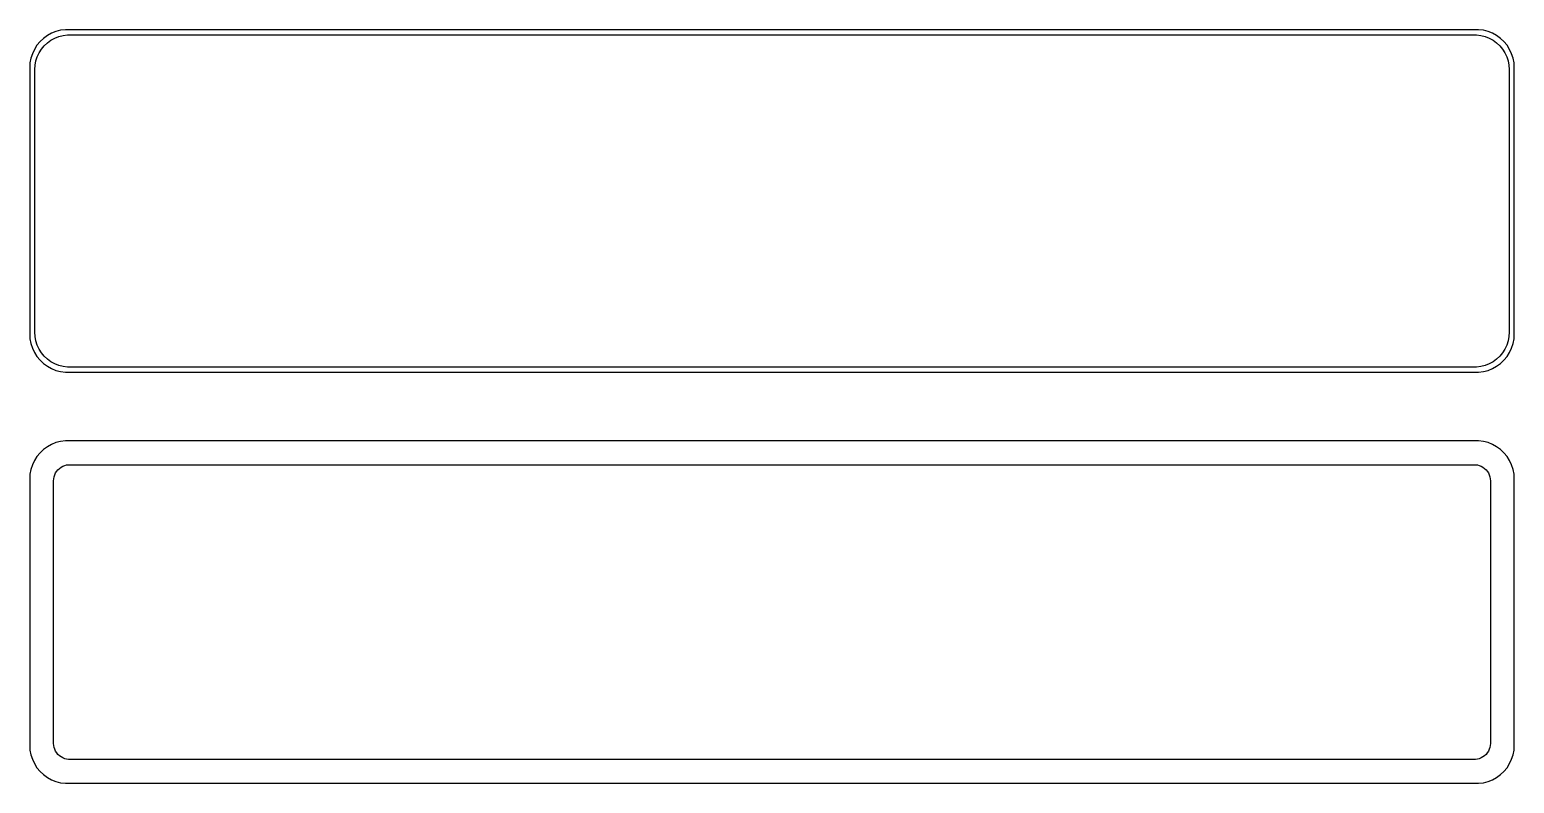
# Model space of a CAD drawing. Header units: metres. Extents: x -98 to 98, y 86 to 184.
import ezdxf

# ---------------------------------------------------------------- set-up
doc = ezdxf.new("R2010")
doc.units = ezdxf.units.M

msp = doc.modelspace()

# ---------------------------------------------------------------- linework, layer by layer
for p, q in [((-95.6871, 183.353), (-96.1448, 182.923)), ((-95.1791, 183.722), (-95.6871, 183.353)), ((-94.6289, 184.024), (-95.1791, 183.722)), ((-94.7032, 183.116), (-94.1994, 183.393)), ((-94.0451, 184.255), (-94.6289, 184.024)), ((-94.1994, 183.393), (-93.6648, 183.604)), ((-93.4369, 184.411), (-94.0451, 184.255)), ((-93.6648, 183.604), (-93.1079, 183.747)), ((-92.8139, 184.49), (-93.4369, 184.411)), ((-93.1079, 183.747), (-92.5375, 183.819)), ((92.8139, 184.49), (-92.8139, 184.49)), ((-92.5375, 183.819), (92.5375, 183.819)), ((92.5375, 183.819), (93.1079, 183.747)), ((93.4369, 184.411), (92.8139, 184.49)), ((93.1079, 183.747), (93.6648, 183.604)), ((94.0451, 184.255), (93.4369, 184.411)), ((93.6648, 183.604), (94.1994, 183.393)), ((94.6289, 184.024), (94.0451, 184.255)), ((94.1994, 183.393), (94.7032, 183.116)), ((95.1791, 183.722), (94.6289, 184.024)), ((95.6871, 183.353), (95.1791, 183.722)), ((96.1448, 182.923), (95.6871, 183.353)), ((-96.8815, 181.909), (-97.1489, 181.341)), ((-96.5451, 182.439), (-96.8815, 181.909)), ((-96.1448, 182.923), (-96.5451, 182.439)), ((-96.5069, 180.935), (-96.2621, 181.456)), ((-96.2621, 181.456), (-95.954, 181.941)), ((-95.954, 181.941), (-95.5875, 182.384)), ((-95.5875, 182.384), (-95.1684, 182.778)), ((-95.1684, 182.778), (-94.7032, 183.116)), ((94.7032, 183.116), (95.1684, 182.778)), ((95.1684, 182.778), (95.5875, 182.384)), ((95.5875, 182.384), (95.954, 181.941)), ((95.954, 181.941), (96.2621, 181.456)), ((96.5451, 182.439), (96.1448, 182.923)), ((96.2621, 181.456), (96.5069, 180.935)), ((96.8815, 181.909), (96.5451, 182.439)), ((97.1489, 181.341), (96.8815, 181.909)), ((-97.4606, 180.127), (-97.5, 179.5)), ((-97.5, 179.5), (-97.5, 144.5)), ((-97.3429, 180.743), (-97.4606, 180.127)), ((-97.1489, 181.341), (-97.3429, 180.743)), ((-96.8284, 179.25), (-96.7923, 179.824)), ((-96.7923, 179.824), (-96.6846, 180.389)), ((-96.6846, 180.389), (-96.5069, 180.935)), ((96.5069, 180.935), (96.6846, 180.389)), ((96.6846, 180.389), (96.7923, 179.824)), ((96.7923, 179.824), (96.8284, 179.25)), ((97.3429, 180.743), (97.1489, 181.341)), ((97.4606, 180.127), (97.3429, 180.743)), ((97.5, 179.5), (97.4606, 180.127)), ((97.5, 144.5), (97.5, 179.5)), ((-96.8284, 144.75), (-96.8284, 179.25)), ((96.8284, 179.25), (96.8284, 144.75)), ((-97.5, 144.5), (-97.4606, 143.873)), ((-96.7923, 144.176), (-96.8284, 144.75)), ((96.8284, 144.75), (96.7923, 144.176)), ((97.4606, 143.873), (97.5, 144.5)), ((-97.4606, 143.873), (-97.3429, 143.257)), ((-97.3429, 143.257), (-97.1489, 142.659)), ((-97.1489, 142.659), (-96.8815, 142.091)), ((-96.6846, 143.611), (-96.7923, 144.176)), ((-96.5069, 143.065), (-96.6846, 143.611)), ((-96.2621, 142.544), (-96.5069, 143.065)), ((-95.954, 142.059), (-96.2621, 142.544)), ((96.2621, 142.544), (95.954, 142.059)), ((96.5069, 143.065), (96.2621, 142.544)), ((96.6846, 143.611), (96.5069, 143.065)), ((96.7923, 144.176), (96.6846, 143.611)), ((96.8815, 142.091), (97.1489, 142.659)), ((97.1489, 142.659), (97.3429, 143.257)), ((97.3429, 143.257), (97.4606, 143.873)), ((-96.8815, 142.091), (-96.5451, 141.561)), ((-96.5451, 141.561), (-96.1448, 141.077)), ((-96.1448, 141.077), (-95.6871, 140.647)), ((-95.5875, 141.616), (-95.954, 142.059)), ((-95.6871, 140.647), (-95.1791, 140.278)), ((-95.1684, 141.222), (-95.5875, 141.616)), ((-94.7032, 140.884), (-95.1684, 141.222)), ((-94.1994, 140.607), (-94.7032, 140.884)), ((-93.6648, 140.396), (-94.1994, 140.607)), ((94.1994, 140.607), (93.6648, 140.396)), ((94.7032, 140.884), (94.1994, 140.607)), ((95.1684, 141.222), (94.7032, 140.884)), ((95.5875, 141.616), (95.1684, 141.222)), ((95.1791, 140.278), (95.6871, 140.647)), ((95.954, 142.059), (95.5875, 141.616)), ((95.6871, 140.647), (96.1448, 141.077)), ((96.1448, 141.077), (96.5451, 141.561)), ((96.5451, 141.561), (96.8815, 142.091)), ((-95.1791, 140.278), (-94.6289, 139.976)), ((-94.6289, 139.976), (-94.0451, 139.745)), ((-94.0451, 139.745), (-93.4369, 139.589)), ((-93.1079, 140.253), (-93.6648, 140.396)), ((-93.4369, 139.589), (-92.8139, 139.51)), ((-92.5375, 140.181), (-93.1079, 140.253)), ((-92.8139, 139.51), (92.8139, 139.51)), ((92.5375, 140.181), (-92.5375, 140.181)), ((93.1079, 140.253), (92.5375, 140.181)), ((92.8139, 139.51), (93.4369, 139.589)), ((93.6648, 140.396), (93.1079, 140.253)), ((93.4369, 139.589), (94.0451, 139.745)), ((94.0451, 139.745), (94.6289, 139.976)), ((94.6289, 139.976), (95.1791, 140.278)), ((-96.1448, 128.923), (-96.5451, 128.439)), ((-95.6871, 129.353), (-96.1448, 128.923)), ((-95.1791, 129.722), (-95.6871, 129.353)), ((-94.6289, 130.024), (-95.1791, 129.722)), ((-94.0451, 130.255), (-94.6289, 130.024)), ((-93.4369, 130.411), (-94.0451, 130.255)), ((-92.8139, 130.49), (-93.4369, 130.411)), ((92.8139, 130.49), (-92.8139, 130.49)), ((93.4369, 130.411), (92.8139, 130.49)), ((94.0451, 130.255), (93.4369, 130.411)), ((94.6289, 130.024), (94.0451, 130.255)), ((95.1791, 129.722), (94.6289, 130.024)), ((95.6871, 129.353), (95.1791, 129.722)), ((96.1448, 128.923), (95.6871, 129.353)), ((96.5451, 128.439), (96.1448, 128.923)), ((-97.1489, 127.341), (-97.3429, 126.743)), ((-96.8815, 127.909), (-97.1489, 127.341)), ((-96.5451, 128.439), (-96.8815, 127.909)), ((-93.7879, 126.694), (-93.5947, 126.875)), ((-93.5947, 126.875), (-93.3804, 127.031)), ((-93.3804, 127.031), (-93.1482, 127.159)), ((-93.1482, 127.159), (-92.9019, 127.256)), ((-92.9019, 127.256), (-92.6453, 127.322)), ((-92.6453, 127.322), (-92.3825, 127.355)), ((-92.3825, 127.355), (92.3825, 127.355)), ((92.3825, 127.355), (92.6453, 127.322)), ((92.6453, 127.322), (92.9019, 127.256)), ((92.9019, 127.256), (93.1482, 127.159)), ((93.1482, 127.159), (93.3804, 127.031)), ((93.3804, 127.031), (93.5947, 126.875)), ((93.5947, 126.875), (93.7879, 126.694)), ((96.8815, 127.909), (96.5451, 128.439)), ((97.1489, 127.341), (96.8815, 127.909)), ((97.3429, 126.743), (97.1489, 127.341)), ((-97.4606, 126.127), (-97.5, 125.5)), ((-97.5, 125.5), (-97.5, 90.5)), ((-97.3429, 126.743), (-97.4606, 126.127)), ((-94.3596, 125.25), (-94.343, 125.514)), ((-94.3596, 90.75), (-94.3596, 125.25)), ((-94.343, 125.514), (-94.2934, 125.775)), ((-94.2934, 125.775), (-94.2115, 126.027)), ((-94.2115, 126.027), (-94.0987, 126.266)), ((-94.0987, 126.266), (-93.9567, 126.49)), ((-93.9567, 126.49), (-93.7879, 126.694)), ((93.7879, 126.694), (93.9567, 126.49)), ((93.9567, 126.49), (94.0987, 126.266)), ((94.0987, 126.266), (94.2115, 126.027)), ((94.2115, 126.027), (94.2934, 125.775)), ((94.2934, 125.775), (94.343, 125.514)), ((94.343, 125.514), (94.3596, 125.25)), ((94.3596, 125.25), (94.3596, 90.75)), ((97.4606, 126.127), (97.3429, 126.743)), ((97.5, 125.5), (97.4606, 126.127)), ((97.5, 90.5), (97.5, 125.5)), ((-97.5, 90.5), (-97.4606, 89.8733)), ((-97.4606, 89.8733), (-97.3429, 89.2566)), ((-94.343, 90.4856), (-94.3596, 90.75)), ((-94.2934, 90.2254), (-94.343, 90.4856)), ((-94.2115, 89.9734), (-94.2934, 90.2254)), ((-94.0987, 89.7337), (-94.2115, 89.9734)), ((-93.9567, 89.51), (-94.0987, 89.7337)), ((94.0987, 89.7337), (93.9567, 89.51)), ((94.2115, 89.9734), (94.0987, 89.7337)), ((94.2934, 90.2254), (94.2115, 89.9734)), ((94.343, 90.4856), (94.2934, 90.2254)), ((94.3596, 90.75), (94.343, 90.4856)), ((97.3429, 89.2566), (97.4606, 89.8733)), ((97.4606, 89.8733), (97.5, 90.5)), ((-97.3429, 89.2566), (-97.1489, 88.6594)), ((-97.1489, 88.6594), (-96.8815, 88.0912)), ((-96.8815, 88.0912), (-96.5451, 87.5611)), ((-93.7879, 89.3059), (-93.9567, 89.51)), ((-93.5947, 89.1245), (-93.7879, 89.3059)), ((-93.3804, 88.9688), (-93.5947, 89.1245)), ((-93.1482, 88.8412), (-93.3804, 88.9688)), ((-92.9019, 88.7436), (-93.1482, 88.8412)), ((-92.6453, 88.6777), (-92.9019, 88.7436)), ((-92.3825, 88.6445), (-92.6453, 88.6777)), ((92.3825, 88.6445), (-92.3825, 88.6445)), ((92.6453, 88.6777), (92.3825, 88.6445)), ((92.9019, 88.7436), (92.6453, 88.6777)), ((93.1482, 88.8412), (92.9019, 88.7436)), ((93.3804, 88.9688), (93.1482, 88.8412)), ((93.5947, 89.1245), (93.3804, 88.9688)), ((93.7879, 89.3059), (93.5947, 89.1245)), ((93.9567, 89.51), (93.7879, 89.3059)), ((96.5451, 87.5611), (96.8815, 88.0912)), ((96.8815, 88.0912), (97.1489, 88.6594)), ((97.1489, 88.6594), (97.3429, 89.2566)), ((-96.5451, 87.5611), (-96.1448, 87.0773)), ((-96.1448, 87.0773), (-95.6871, 86.6474)), ((-95.6871, 86.6474), (-95.1791, 86.2784)), ((-95.1791, 86.2784), (-94.6289, 85.9759)), ((-94.6289, 85.9759), (-94.0451, 85.7447)), ((94.0451, 85.7447), (94.6289, 85.9759)), ((94.6289, 85.9759), (95.1791, 86.2784)), ((95.1791, 86.2784), (95.6871, 86.6474)), ((95.6871, 86.6474), (96.1448, 87.0773)), ((96.1448, 87.0773), (96.5451, 87.5611)), ((-94.0451, 85.7447), (-93.4369, 85.5886)), ((-93.4369, 85.5886), (-92.8139, 85.5099)), ((-92.8139, 85.5099), (92.8139, 85.5099)), ((92.8139, 85.5099), (93.4369, 85.5886)), ((93.4369, 85.5886), (94.0451, 85.7447))]:
    msp.add_line(p, q)

doc.saveas('drawing.dxf')
